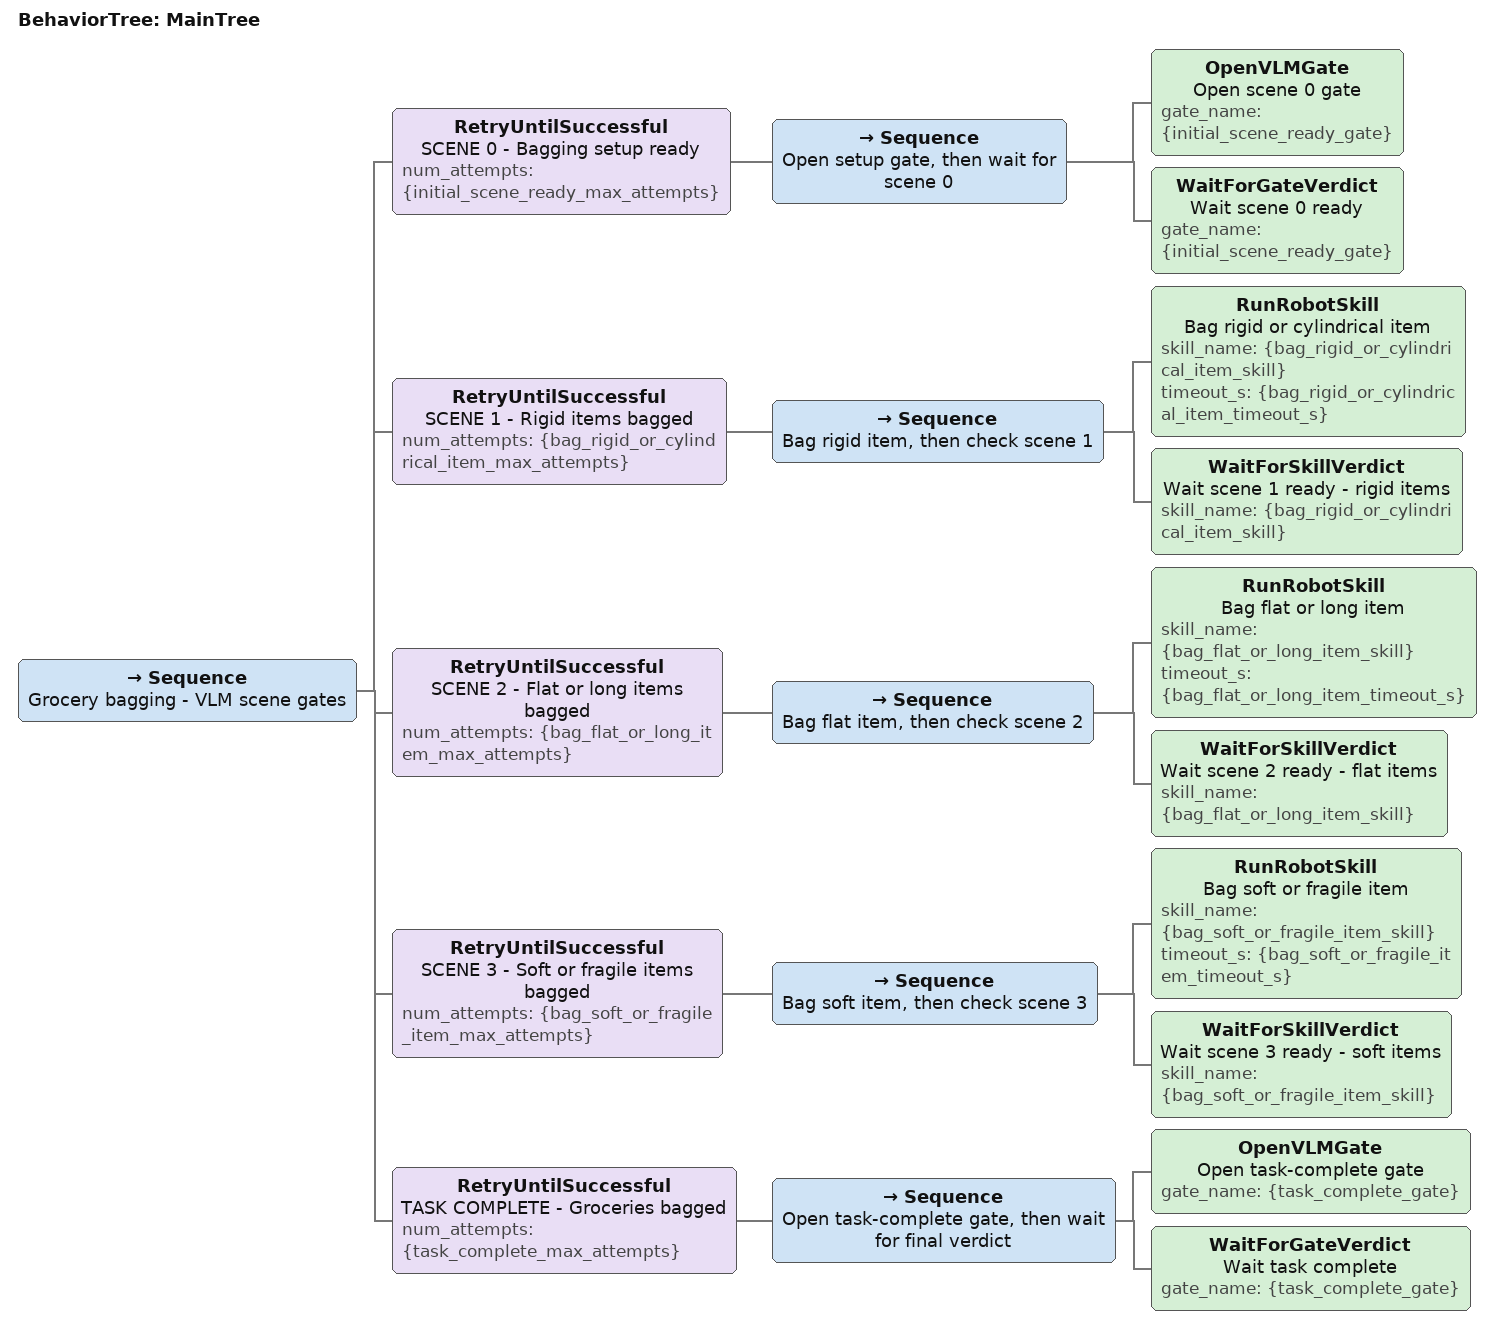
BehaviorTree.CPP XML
<root BTCPP_format="4" main_tree_to_execute="MainTree">
  <BehaviorTree ID="MainTree">
    <Sequence name="Grocery bagging - VLM scene gates">
      <RetryUntilSuccessful name="SCENE 0 - Bagging setup ready" num_attempts="{initial_scene_ready_max_attempts}">
        <Sequence name="Open setup gate, then wait for scene 0">
          <OpenVLMGate name="Open scene 0 gate" gate_name="{initial_scene_ready_gate}"/>
          <WaitForGateVerdict name="Wait scene 0 ready" gate_name="{initial_scene_ready_gate}"/>
        </Sequence>
      </RetryUntilSuccessful>

      <RetryUntilSuccessful name="SCENE 1 - Rigid items bagged" num_attempts="{bag_rigid_or_cylindrical_item_max_attempts}">
        <Sequence name="Bag rigid item, then check scene 1">
          <RunRobotSkill
            name="Bag rigid or cylindrical item"
            skill_name="{bag_rigid_or_cylindrical_item_skill}"
            timeout_s="{bag_rigid_or_cylindrical_item_timeout_s}"/>
          <WaitForSkillVerdict
            name="Wait scene 1 ready - rigid items"
            skill_name="{bag_rigid_or_cylindrical_item_skill}"/>
        </Sequence>
      </RetryUntilSuccessful>

      <RetryUntilSuccessful name="SCENE 2 - Flat or long items bagged" num_attempts="{bag_flat_or_long_item_max_attempts}">
        <Sequence name="Bag flat item, then check scene 2">
          <RunRobotSkill
            name="Bag flat or long item"
            skill_name="{bag_flat_or_long_item_skill}"
            timeout_s="{bag_flat_or_long_item_timeout_s}"/>
          <WaitForSkillVerdict
            name="Wait scene 2 ready - flat items"
            skill_name="{bag_flat_or_long_item_skill}"/>
        </Sequence>
      </RetryUntilSuccessful>

      <RetryUntilSuccessful name="SCENE 3 - Soft or fragile items bagged" num_attempts="{bag_soft_or_fragile_item_max_attempts}">
        <Sequence name="Bag soft item, then check scene 3">
          <RunRobotSkill
            name="Bag soft or fragile item"
            skill_name="{bag_soft_or_fragile_item_skill}"
            timeout_s="{bag_soft_or_fragile_item_timeout_s}"/>
          <WaitForSkillVerdict
            name="Wait scene 3 ready - soft items"
            skill_name="{bag_soft_or_fragile_item_skill}"/>
        </Sequence>
      </RetryUntilSuccessful>

      <RetryUntilSuccessful name="TASK COMPLETE - Groceries bagged" num_attempts="{task_complete_max_attempts}">
        <Sequence name="Open task-complete gate, then wait for final verdict">
          <OpenVLMGate name="Open task-complete gate" gate_name="{task_complete_gate}"/>
          <WaitForGateVerdict name="Wait task complete" gate_name="{task_complete_gate}"/>
        </Sequence>
      </RetryUntilSuccessful>
    </Sequence>
  </BehaviorTree>

</root>
